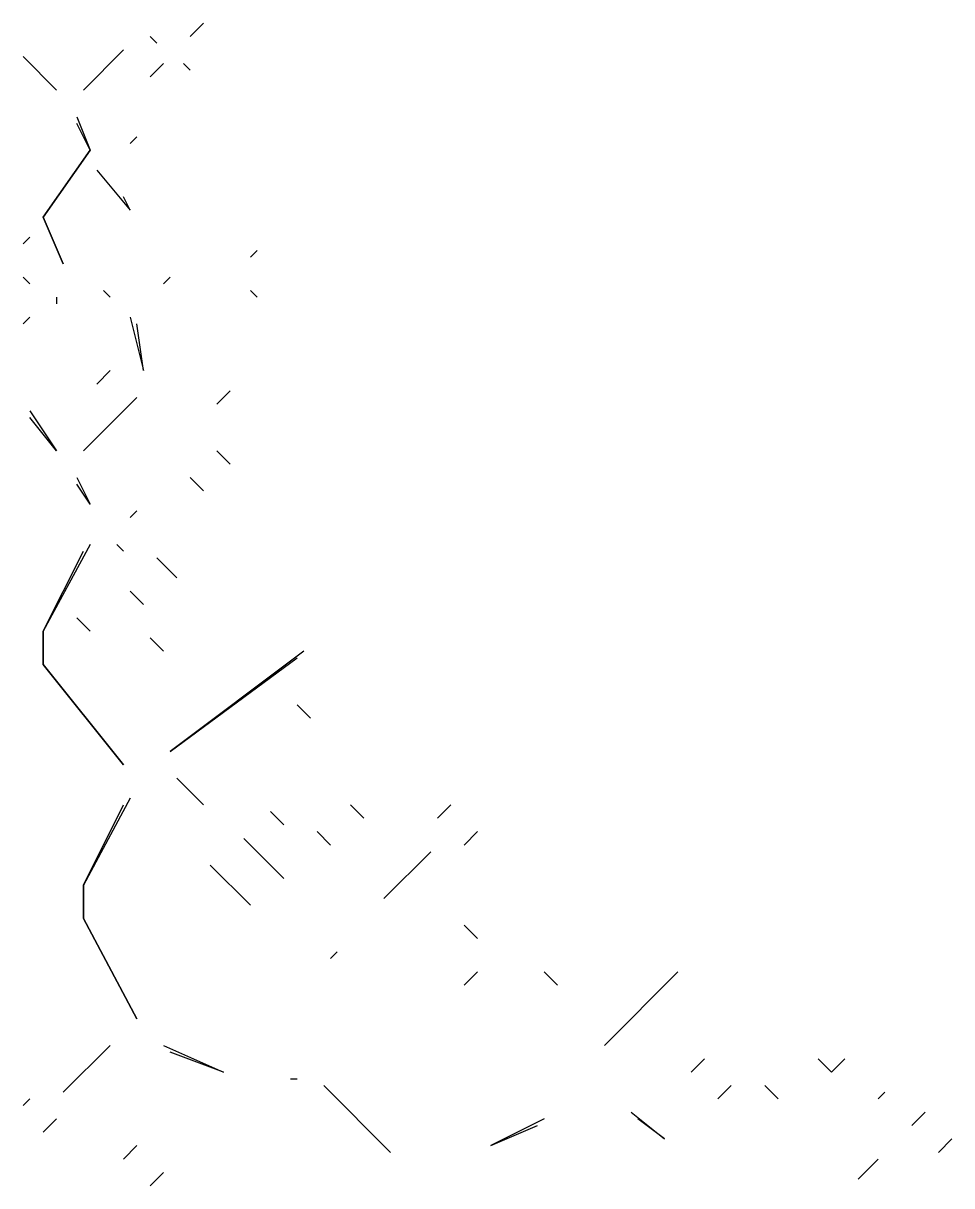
# Model space of a CAD drawing. Extents: x 1 to 2775, y -31 to 2075.
# Drawn here: x 25.17 to 48.33, y 1867.67 to 1896.67 of the extents above; entities that cross this region are included whole.
import ezdxf

# ---------------------------------------------------------------- set-up
doc = ezdxf.new("R2010")
doc.units = 0
doc.layers.add('LINEWORK', color=4, linetype='CONTINUOUS')

msp = doc.modelspace()

# ---------------------------------------------------------------- linework, layer by layer
at = {"layer": 'LINEWORK'}
for points in [[(29.6667, 1896.6667), (29.3333, 1896.3333)], [(28.3333, 1896.3333), (28.5, 1896.1667)], [(25.1667, 1895.8333), (26, 1895)], [(27.6667, 1896), (26.6667, 1895)], [(28.6667, 1895.6667), (28.3333, 1895.3333)], [(29.1667, 1895.6667), (29.3333, 1895.5)], [(26.5, 1894.3333), (26.8333, 1893.5), (25.6667, 1891.8333), (26.1667, 1890.6667), (25.6667, 1891.8333), (26.8333, 1893.5), (26.5, 1894.1667)], [(28, 1893.8333), (27.8333, 1893.6667)], [(27, 1893), (27.8333, 1892), (27.6667, 1892.3333)], [(25.3333, 1891.3333), (25.1667, 1891.1667)], [(31, 1891), (30.8333, 1890.8333)], [(25.1667, 1890.3333), (25.3333, 1890.1667)], [(28.8333, 1890.3333), (28.6667, 1890.1667)], [(27.1667, 1890), (27.3333, 1889.8333)], [(30.8333, 1890), (31, 1889.8333)], [(26, 1889.8333), (26, 1889.6667)], [(25.3333, 1889.3333), (25.1667, 1889.1667)], [(27.8333, 1889.3333), (28.1667, 1888), (28, 1889.1667)], [(27.3333, 1888), (27, 1887.6667)], [(28, 1887.3333), (26.6667, 1886)], [(30.3333, 1887.5), (30, 1887.1667)], [(25.3333, 1887), (26, 1886), (25.3333, 1886.8333)], [(30, 1886), (30.3333, 1885.6667)], [(26.5, 1885.3333), (26.8333, 1884.6667), (26.5, 1885.1667)], [(29.3333, 1885.3333), (29.6667, 1885)], [(28, 1884.5), (27.8333, 1884.3333)], [(26.8333, 1883.6667), (25.6667, 1881.5), (25.6667, 1880.6667), (27.6667, 1878.1667), (25.6667, 1880.6667), (25.6667, 1881.5), (26.6667, 1883.5)], [(27.5, 1883.6667), (27.6667, 1883.5)], [(28.5, 1883.3333), (29, 1882.8333)], [(27.8333, 1882.5), (28.1667, 1882.1667)], [(26.5, 1881.8333), (26.8333, 1881.5)], [(28.3333, 1881.3333), (28.6667, 1881)], [(32.1667, 1881), (28.8333, 1878.5), (32, 1880.8333)], [(32, 1879.6667), (32.3333, 1879.3333)], [(29, 1877.8333), (29.6667, 1877.1667)], [(27.8333, 1877.3333), (26.6667, 1875.1667), (26.6667, 1874.3333), (28, 1871.8333), (26.6667, 1874.3333), (26.6667, 1875.1667), (27.6667, 1877.1667)], [(31.3333, 1877), (31.6667, 1876.6667)], [(33.3333, 1877.1667), (33.6667, 1876.8333)], [(35.8333, 1877.1667), (35.5, 1876.8333)], [(30.6667, 1876.3333), (31.6667, 1875.3333)], [(32.5, 1876.5), (32.8333, 1876.1667)], [(36.5, 1876.5), (36.1667, 1876.1667)], [(35.3333, 1876), (34.1667, 1874.8333)], [(29.8333, 1875.6667), (30.8333, 1874.6667)], [(36.1667, 1874.1667), (36.5, 1873.8333)], [(33, 1873.5), (32.8333, 1873.3333)], [(36.5, 1873), (36.1667, 1872.6667)], [(38.1667, 1873), (38.5, 1872.6667)], [(41.5, 1873), (39.6667, 1871.1667)], [(27.3333, 1871.1667), (26.1667, 1870)], [(28.6667, 1871.1667), (30.1667, 1870.5), (28.8333, 1871)], [(42.1667, 1870.8333), (41.8333, 1870.5)], [(45, 1870.8333), (45.3333, 1870.5), (45.6667, 1870.8333), (45.3333, 1870.5)], [(31.8333, 1870.3333), (32, 1870.3333)], [(32.6667, 1870.1667), (34.3333, 1868.5)], [(42.8333, 1870.1667), (42.5, 1869.8333)], [(43.6667, 1870.1667), (44, 1869.8333)], [(46.6667, 1870), (46.5, 1869.8333)], [(25.3333, 1869.8333), (25.1667, 1869.6667)], [(40.3333, 1869.5), (41.1667, 1868.8333), (40.5, 1869.3333)], [(47.6667, 1869.5), (47.3333, 1869.1667)], [(26, 1869.3333), (25.6667, 1869)], [(38.1667, 1869.3333), (36.8333, 1868.6667), (38, 1869.1667)], [(48.3333, 1868.8333), (48, 1868.5)], [(28, 1868.6667), (27.6667, 1868.3333)], [(46.5, 1868.3333), (46, 1867.8333)], [(28.6667, 1868), (28.3333, 1867.6667)]]:
    msp.add_lwpolyline(points, dxfattribs=at)

doc.saveas('drawing.dxf')
